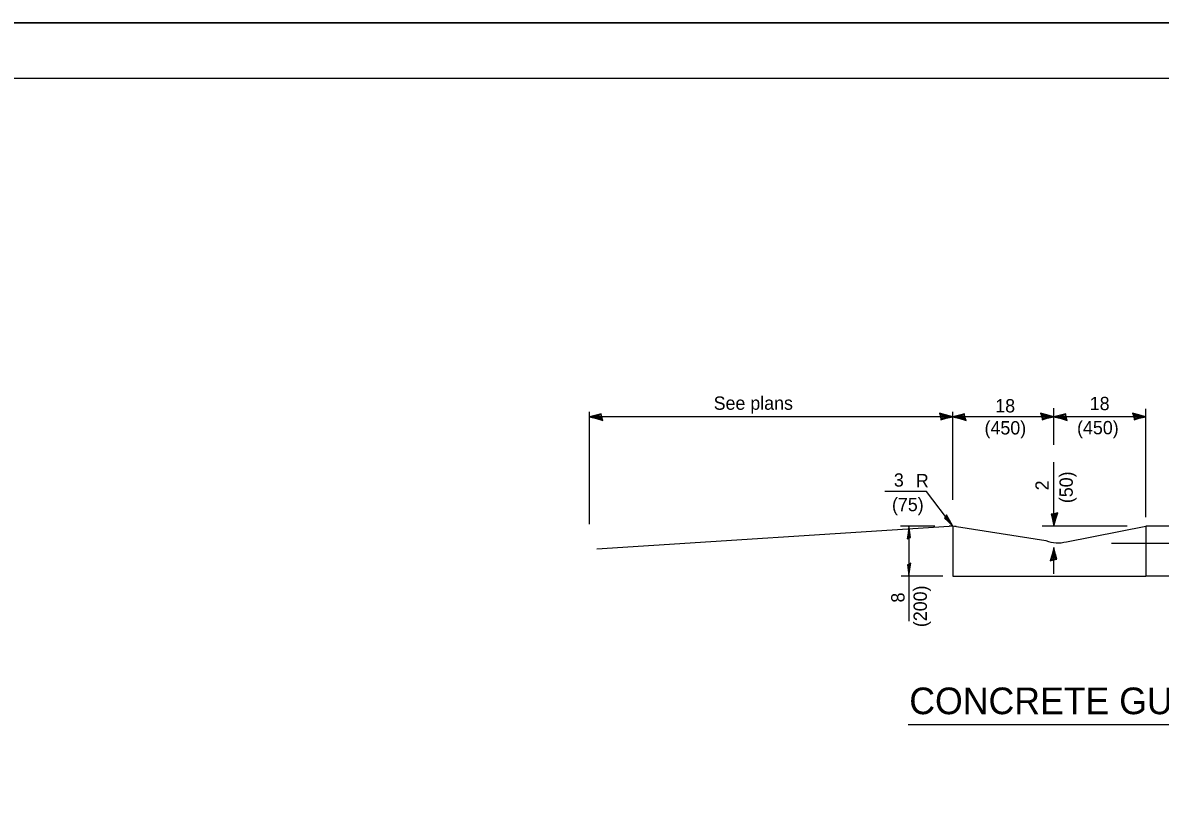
# Model space of a CAD drawing. Extents: x 1901644 to 1903004, y 132483 to 132923.
# Drawn here: x 1901762.6 to 1901967.4, y 132783.5 to 132923.2 of the extents above; entities that cross this region are included whole.
import ezdxf

# ---------------------------------------------------------------- set-up
doc = ezdxf.new("R2010")
doc.units = 0
for name, color, linetype in [('Design_PR_Back of Gutter or Curb line', 7, 'Continuous'), ('Design_PR_EOP', 7, 'Continuous'), ('Design_PR_Roadway Dimensions', 7, 'Continuous'), ('Level 48', 7, 'Continuous'), ('Sheets_50 Reference Boundary', 7, 'Continuous'), ('Sheets_General Details', 7, 'Continuous'), ('Sheets_Printer Plotting Border', 7, 'Continuous'), ('Topo_Building', 7, 'Continuous')]:
    doc.layers.add(name, color=color, linetype=linetype)

msp = doc.modelspace()

# ---------------------------------------------------------------- linework, layer by layer
at = {"layer": 'Design_PR_Back of Gutter or Curb line'}
for p, q in [((1901930.03, 132832.52), (1901930.03, 132823.52)), ((1901930.69, 132832.42), (1901946.83, 132829.9)), ((1901950.5, 132829.69), (1901964.83, 132832.52)), ((1901930.03, 132823.52), (1901964.83, 132823.52))]:
    msp.add_line(p, q, dxfattribs=at)
for centre, radius, start, end in [((1901929.76, 132826.49), 6, 81.1359, 93.6709), ((1901930.03, 132832.43), 0.09, 81.143, 93.6804), ((1901949, 132835.5), 6, 248.8408, 284.5368)]:
    msp.add_arc(centre, radius, start, end, dxfattribs=at)
at = {"layer": 'Design_PR_EOP'}
for p, q in [((1901865.95, 132828.4), (1901929.38, 132832.48)), ((1901984.37, 132832.52), (1901964.83, 132832.52)), ((1901964.83, 132832.52), (1901964.83, 132823.52)), ((1901985.25, 132823.52), (1901964.83, 132823.52))]:
    msp.add_line(p, q, dxfattribs=at)
at = {"layer": 'Design_PR_Roadway Dimensions'}
for p, q in [((1901864.63, 132832.87), (1901864.63, 132853.1)), ((1901930.03, 132837.27), (1901930.03, 132853.1)), ((1901948.27, 132847.18), (1901948.27, 132853.79)), ((1901964.83, 132834.11), (1901964.83, 132853.64)), ((1901930.03, 132852.22), (1901864.63, 132852.22)), ((1901948.27, 132852.22), (1901930.03, 132852.22)), ((1901964.83, 132852.22), (1901948.27, 132852.22)), ((1901948.27, 132832.52), (1901948.27, 132844.02)), ((1901926.82, 132832.52), (1901920.61, 132832.52)), ((1901922.16, 132832.52), (1901922.16, 132815.37)), ((1901961.46, 132832.52), (1901946.16, 132832.52)), ((1901948.27, 132823.9), (1901948.27, 132828.66)), ((1901928.27, 132823.52), (1901920.74, 132823.52))]:
    msp.add_line(p, q, dxfattribs=at)
for points in [[(1901866.84, 132852.16), (1901866.76, 132852.75), (1901865.83, 132852.49), (1901864.63, 132852.22), (1901865.91, 132851.9), (1901867.03, 132851.55), (1901866.84, 132852.16), (1901866.74, 132852.55), (1901865.44, 132852.21), (1901866.86, 132851.77), (1901866.65, 132852.27), (1901866.05, 132852.2), (1901866.63, 132852.04)], [(1901927.83, 132852.27), (1901927.91, 132851.68), (1901928.83, 132851.94), (1901930.03, 132852.22), (1901928.75, 132852.53), (1901927.63, 132852.88), (1901927.83, 132852.27), (1901927.93, 132851.88), (1901929.23, 132852.22), (1901927.81, 132852.67), (1901928.02, 132852.16), (1901928.61, 132852.23), (1901928.04, 132852.39)], [(1901932.24, 132852.16), (1901932.16, 132852.75), (1901931.23, 132852.49), (1901930.03, 132852.22), (1901931.31, 132851.9), (1901932.43, 132851.55), (1901932.24, 132852.16), (1901932.14, 132852.55), (1901930.84, 132852.21), (1901932.26, 132851.77), (1901932.05, 132852.27), (1901931.45, 132852.2), (1901932.03, 132852.04)], [(1901946.07, 132852.27), (1901946.14, 132851.68), (1901947.07, 132851.94), (1901948.27, 132852.22), (1901946.99, 132852.53), (1901945.87, 132852.88), (1901946.07, 132852.27), (1901946.16, 132851.88), (1901947.46, 132852.22), (1901946.04, 132852.67), (1901946.25, 132852.16), (1901946.85, 132852.23), (1901946.28, 132852.39)], [(1901950.47, 132852.16), (1901950.4, 132852.75), (1901949.47, 132852.49), (1901948.27, 132852.22), (1901949.55, 132851.9), (1901950.67, 132851.55), (1901950.47, 132852.16), (1901950.37, 132852.55), (1901949.07, 132852.21), (1901950.5, 132851.77), (1901950.29, 132852.27), (1901949.69, 132852.2), (1901950.26, 132852.04)], [(1901962.63, 132852.27), (1901962.71, 132851.68), (1901963.64, 132851.94), (1901964.83, 132852.22), (1901963.55, 132852.53), (1901962.43, 132852.88), (1901962.63, 132852.27), (1901962.73, 132851.88), (1901964.03, 132852.22), (1901962.61, 132852.67), (1901962.82, 132852.16), (1901963.42, 132852.23), (1901962.84, 132852.39)], [(1901930.03, 132832.52), (1901925.31, 132838.72), (1901917.82, 132838.72)], [(1901948.32, 132834.72), (1901947.74, 132834.65), (1901947.99, 132833.72), (1901948.27, 132832.52), (1901948.58, 132833.8), (1901948.94, 132834.92), (1901948.32, 132834.72), (1901947.94, 132834.62), (1901948.27, 132833.33), (1901948.72, 132834.75), (1901948.22, 132834.54), (1901948.29, 132833.94), (1901948.44, 132834.51)], [(1901928.79, 132834.21), (1901928.58, 132833.96), (1901929.23, 132833.34), (1901930.03, 132832.52), (1901929.43, 132833.59), (1901928.93, 132834.55), (1901928.79, 132834.21), (1901928.68, 132834.01), (1901929.57, 132833.13), (1901928.94, 132834.35), (1901928.85, 132834.03), (1901929.22, 132833.6), (1901928.96, 132834.09)], [(1901922.13, 132830.42), (1901922.45, 132830.49), (1901922.31, 132831.38), (1901922.16, 132832.52), (1901922, 132831.3), (1901921.81, 132830.23), (1901922.13, 132830.42), (1901922.34, 132830.52), (1901922.16, 132831.75), (1901921.92, 132830.4), (1901922.19, 132830.6), (1901922.15, 132831.17), (1901922.07, 132830.62)], [(1901948.21, 132826.45), (1901948.8, 132826.53), (1901948.55, 132827.46), (1901948.27, 132828.66), (1901947.95, 132827.38), (1901947.6, 132826.26), (1901948.21, 132826.45), (1901948.6, 132826.55), (1901948.27, 132827.85), (1901947.82, 132826.43), (1901948.32, 132826.64), (1901948.25, 132827.24), (1901948.09, 132826.66)], [(1901922.19, 132825.62), (1901921.88, 132825.55), (1901922.02, 132824.66), (1901922.16, 132823.52), (1901922.33, 132824.74), (1901922.52, 132825.81), (1901922.19, 132825.62), (1901921.99, 132825.53), (1901922.17, 132824.29), (1901922.4, 132825.64), (1901922.14, 132825.44), (1901922.17, 132824.87), (1901922.26, 132825.42)]]:
    msp.add_lwpolyline(points, dxfattribs=at)
at = {"layer": 'Level 48'}
msp.add_lwpolyline([(1901643.75, 132923.2), (1902323.75, 132923.2), (1902323.75, 132483.2), (1901643.75, 132483.2)], close=True, dxfattribs=at)
at = {"layer": 'Sheets_50 Reference Boundary'}
msp.add_lwpolyline([(1901683.75, 132913.19), (1902313.75, 132913.19), (1902313.75, 132513.2), (1901683.75, 132513.2)], close=True, dxfattribs=at)
at = {"layer": 'Sheets_General Details'}
for p, q in [((1902323.75, 132923.2), (1901643.75, 132923.2)), ((1901921.99, 132796.79), (1902065.31, 132796.79))]:
    msp.add_line(p, q, dxfattribs=at)
msp.add_lwpolyline([(1901683.75, 132913.2), (1902313.75, 132913.2), (1902313.75, 132493.2), (1901683.75, 132493.2)], close=True, dxfattribs=at)
at = {"layer": 'Sheets_Printer Plotting Border'}
msp.add_lwpolyline([(1901643.75, 132483.2), (1902323.75, 132483.2), (1902323.75, 132923.2), (1901643.75, 132923.2)], close=True, dxfattribs=at)
at = {"layer": 'Topo_Building'}
msp.add_line((1901958.62, 132829.42), (1901973.83, 132829.42), dxfattribs=at)

# ---------------------------------------------------------------- texts
at = {"layer": 'Design_PR_Roadway Dimensions'}
for s, p in [('See plans', (1901886.99, 132853.47)), ('(450)', (1901935.77, 132849.02)), ('(450)', (1901952.43, 132849.05)), ('R', (1901923.41, 132839.5)), ('(75)', (1901919.1, 132835.2))]:
    msp.add_text(s, height=2.4, dxfattribs=at).set_placement(p)
for s, rotation, p in [('(50)', 90, (1901951.66, 132836.65)), ('(200)', 90.1025, (1901925.39, 132814.32))]:
    msp.add_text(s, height=2.4, rotation=rotation, dxfattribs=at).set_placement(p)
at = {"layer": 'Level 48'}
for s, p in [('18', (1901937.7, 132852.99)), ('18', (1901954.72, 132853.4)), ('3', (1901919.44, 132839.62))]:
    msp.add_text(s, height=2.4, dxfattribs=at).set_placement(p)
for s, rotation, p in [('2', 90, (1901947.34, 132838.95)), ('8', 93.116, (1901921.41, 132818.81))]:
    msp.add_text(s, height=2.4, rotation=rotation, dxfattribs=at).set_placement(p)
at = {"layer": 'Sheets_General Details'}
msp.add_text('CONCRETE GUTTER, TYPE A (MODIFIED)', height=4.8, dxfattribs=at).set_placement((1901922.22, 132798.63))

doc.saveas('drawing.dxf')
